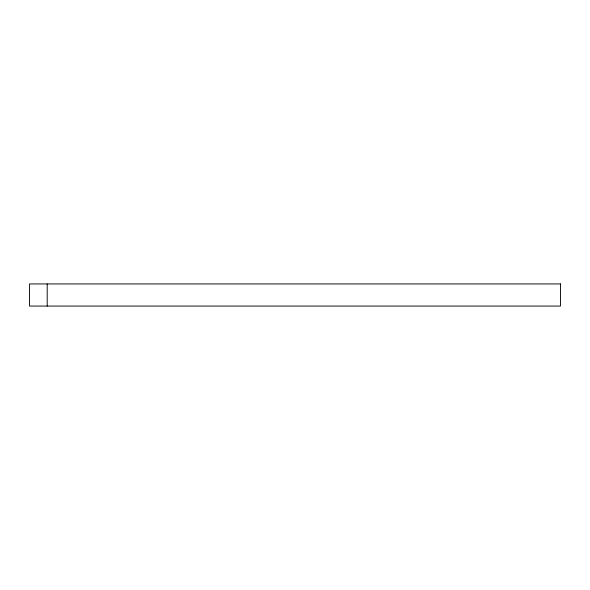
<?xml version="1.0" encoding="UTF-8"?>
<svg xmlns="http://www.w3.org/2000/svg" width="590" height="590" viewBox="0 0 590 590"><rect width="100%" height="100%" fill="white"/><g stroke="black" fill="none" stroke-linecap="round" stroke-linejoin="round"><path stroke-width="0.89" d="M47.2 283.938L47.2 306.062M560.5 283.938L29.5 283.938L29.5 306.062L560.5 306.062L560.5 283.938"/></g></svg>
